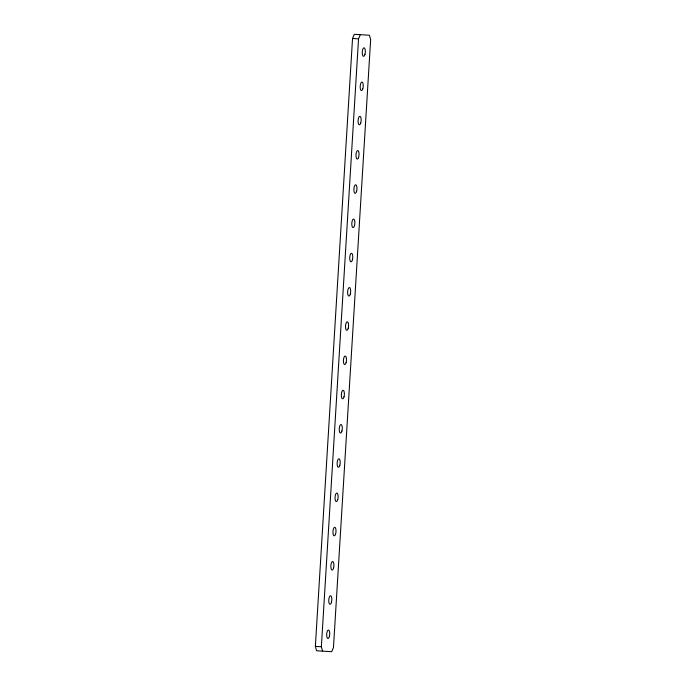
<?xml version="1.0" encoding="UTF-8"?>
<svg xmlns="http://www.w3.org/2000/svg" width="686" height="686" viewBox="0 0 686 686"><rect width="100%" height="100%" fill="white"/><g stroke="black" fill="none" stroke-linecap="round" stroke-linejoin="round"><path stroke-width="1.03" d="M315.354 646.401L352.535 38.485L354.31 34.3L369.394 35.226L370.646 39.599L333.465 647.515L331.69 651.7L316.606 650.774L315.354 646.401L321.357 646.769L322.609 651.143M321.357 646.769L358.538 38.853L360.313 34.669M352.535 38.485L358.538 38.853M339.853 465.271A4.288 1.518 -86.5 0 0 338.935 458.771A4.288 1.518 -86.5 0 0 337.229 465.117A4.288 1.518 -86.5 0 0 339.853 465.271M329.374 636.522A4.288 1.518 -86.5 0 0 328.457 630.014A4.288 1.518 -86.5 0 0 326.759 636.359A4.288 1.518 -86.5 0 0 329.374 636.522M352.424 259.78A4.288 1.518 -86.5 0 0 351.506 253.28A4.288 1.518 -86.5 0 0 349.8 259.625A4.288 1.518 -86.5 0 0 352.424 259.78M333.516 568.205A4.288 1.518 -86.5 0 0 332.727 561.534A4.288 1.518 -86.5 0 0 330.918 567.665A4.288 1.518 -86.5 0 0 333.516 568.205M344.038 396.774A4.288 1.518 -86.5 0 0 343.12 390.274A4.288 1.518 -86.5 0 0 341.422 396.619A4.288 1.518 -86.5 0 0 344.038 396.774M337.761 499.519A4.288 1.518 -86.5 0 0 336.843 493.02A4.288 1.518 -86.5 0 0 335.137 499.365A4.288 1.518 -86.5 0 0 337.761 499.519M331.467 602.291A4.288 1.518 -86.5 0 0 330.566 595.765A4.288 1.518 -86.5 0 0 328.851 602.085A4.288 1.518 -86.5 0 0 331.467 602.291M335.42 534.505A4.288 1.518 -86.5 0 0 335.06 527.388A4.288 1.518 -86.5 0 0 332.959 532.756A4.288 1.518 -86.5 0 0 335.42 534.505M362.783 88.914A4.288 1.518 -86.5 0 0 362.139 82.071A4.288 1.518 -86.5 0 0 360.227 87.962A4.288 1.518 -86.5 0 0 362.783 88.914M364.969 54.357A4.288 1.518 -86.5 0 0 364.095 47.788A4.288 1.518 -86.5 0 0 362.354 54.065A4.288 1.518 -86.5 0 0 364.969 54.357M360.699 123.128A4.288 1.518 -86.5 0 0 360.03 116.311A4.288 1.518 -86.5 0 0 358.135 122.254A4.288 1.518 -86.5 0 0 360.699 123.128M358.461 157.771A4.288 1.518 -86.5 0 0 358.109 150.654A4.288 1.518 -86.5 0 0 356 156.014A4.288 1.518 -86.5 0 0 358.461 157.771M356.609 191.283A4.288 1.518 -86.5 0 0 355.691 184.783A4.288 1.518 -86.5 0 0 353.985 191.128A4.288 1.518 -86.5 0 0 356.609 191.283M354.516 225.531A4.288 1.518 -86.5 0 0 353.599 219.031A4.288 1.518 -86.5 0 0 351.892 225.377A4.288 1.518 -86.5 0 0 354.516 225.531M350.323 294.028A4.288 1.518 -86.5 0 0 349.406 287.528A4.288 1.518 -86.5 0 0 347.708 293.874A4.288 1.518 -86.5 0 0 350.323 294.028M348.231 328.277A4.288 1.518 -86.5 0 0 347.313 321.777A4.288 1.518 -86.5 0 0 345.607 328.122A4.288 1.518 -86.5 0 0 348.231 328.277M346.138 362.525A4.288 1.518 -86.5 0 0 345.221 356.025A4.288 1.518 -86.5 0 0 343.515 362.371A4.288 1.518 -86.5 0 0 346.138 362.525M341.945 431.022A4.288 1.518 -86.5 0 0 341.028 424.523A4.288 1.518 -86.5 0 0 339.321 430.868A4.288 1.518 -86.5 0 0 341.945 431.022"/></g></svg>
